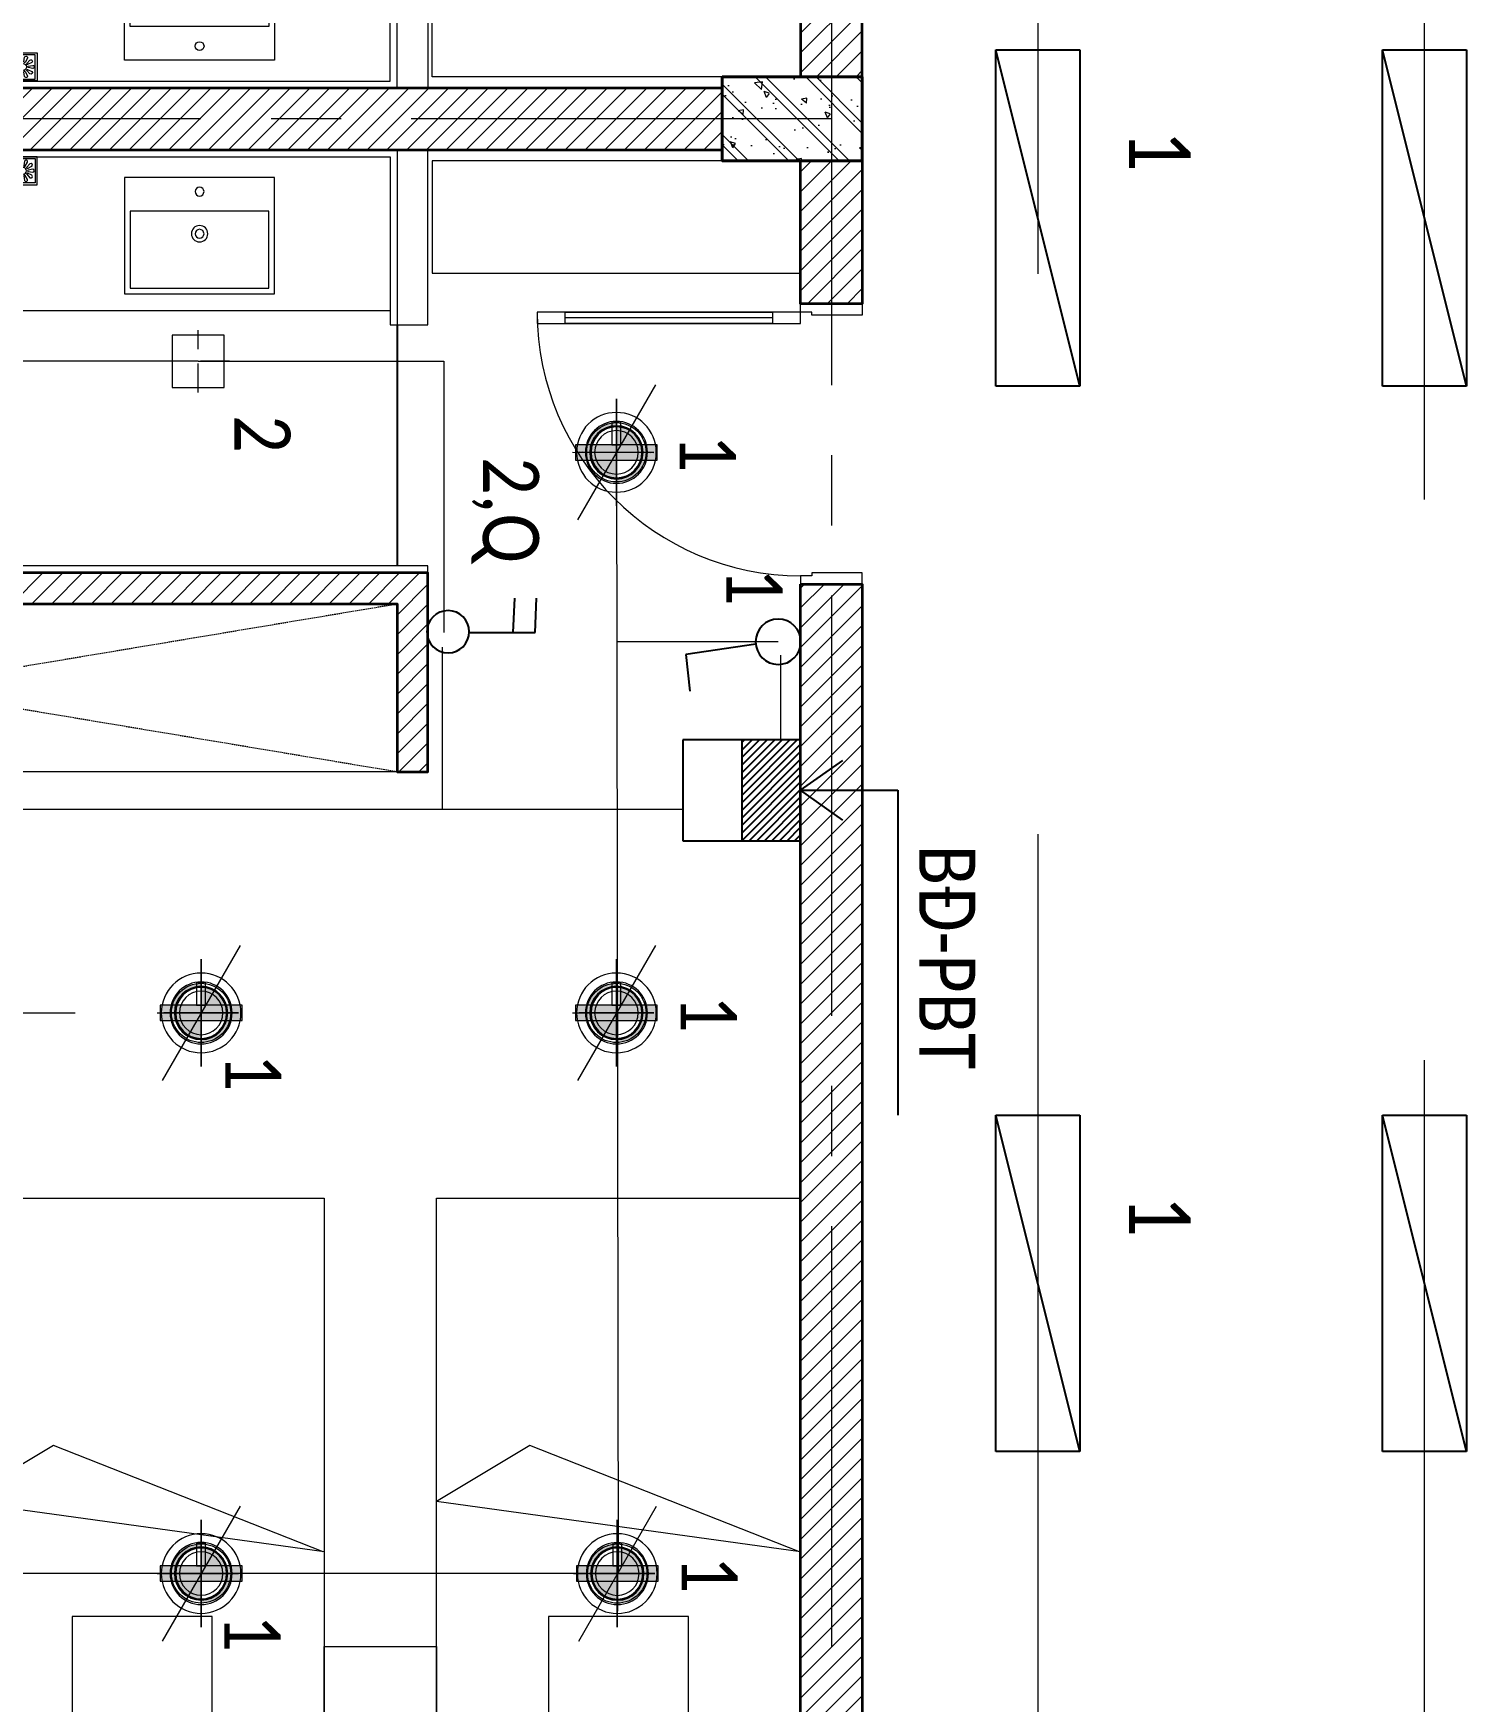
# Model space of a CAD drawing. Header units: millimetres. Extents: x 18326 to 214271, y -298828 to -198730.
# Drawn here: x 34749 to 39864, y -243177 to -237225 of the extents above; entities that cross this region are included whole.
import ezdxf
from ezdxf.enums import TextEntityAlignment as Align

# ---------------------------------------------------------------- set-up
doc = ezdxf.new("R2010")
doc.units = ezdxf.units.MM
doc.header["$LTSCALE"] = 20
doc.header["$MEASUREMENT"] = 0
for name, pattern in [('CONTINOUS', [0]), ('DASHED2', [0.375, 0.25, -0.125]), ('HIDDEN', [0.375, 0.25, -0.125]), ('xref LC GK$0$CENTER2', [1.125, 0.75, -0.125, 0.125, -0.125]), ('xref_mb.A7$0$HIDDEN', [0.375, 0.25, -0.125])]:
    doc.linetypes.add(name, pattern=pattern)
doc.layers.get('0').update_dxf_attribs({"lineweight": 0})
for name, color, linetype in [('!Cetech-TBD', 2, 'Continuous'), ('66 KV-DIM', 7, 'Continuous'), ('CDC-E', 2, 'Continuous'), ('CDC-E-Equip', 2, 'Continuous'), ('CDC-E-Note', 3, 'Continuous'), ('xref_mb.A7$0$KV-Net thay 3', 251, 'Continuous')]:
    doc.layers.add(name, color=color, linetype=linetype)
for name, color, linetype, lineweight in [('0.MAU XANH- DAY DIEN', 3, 'HIDDEN', 20), ('DW-DIEN', 2, 'Continuous', 25), ('E-equipment-0.2', 2, 'Continuous', 9), ('E-thin-line-0.05', 251, 'Continuous', 9), ('Hatch', 8, 'Continuous', 5), ('KV_5_HIDDEN', 125, 'HIDDEN', 9), ('KV_EX_1_TB DIEN', 55, 'Continuous', 13), ('xref LC GK$0$KV-Net truc', 251, 'xref LC GK$0$CENTER2', 9), ('xref_mb.A7$0$KV-Cat be tong', 6, 'Continuous', 35), ('xref_mb.A7$0$KV-Cat tuong', 4, 'Continuous', 35), ('xref_mb.A7$0$KV-Cat vat lieu', 11, 'Continuous', 20), ('xref_mb.A7$0$KV-Cua', 34, 'Continuous', 13), ('xref_mb.A7$0$KV-Hatch', 179, 'Continuous', 5), ('xref_mb.A7$0$KV-Net khuat', 165, 'xref_mb.A7$0$HIDDEN', 9), ('xref_mb.A7$0$KV-Net thay 1', 9, 'Continuous', 20), ('xref_mb.A7$0$KV-Noi that', 35, 'Continuous', 9), ('xref_mb.A7$0$KV-Thiet bi', 59, 'Continuous', 9)]:
    doc.layers.add(name, color=color, linetype=linetype, lineweight=lineweight)
doc.styles.add('KT', font='vnsimli.shx', dxfattribs={"width": 0.72})
doc.styles.add('uv-abc', font='calibril.ttf', dxfattribs={"width": 0.85})
doc.dimstyles.new('A2-1-140', dxfattribs={"dimscale": 100, "dimtxt": 3, "dimasz": 1.5, "dimexe": 0.7, "dimexo": 0, "dimgap": 0.5, "dimtad": 1, "dimdec": 0, "dimrnd": 50, "dimzin": 13, "dimdsep": 46, "dimtxsty": 'KT', "dimblk1": 'ARCHTICK', "dimblk2": 'ARCHTICK', "dimsah": 1, "dimcen": 0, "dimdle": 0.7, "dimclrd": 1, "dimclre": 1, "dimclrt": 3, "dimadec": 0, "dimazin": 0, "dimtfac": 1.222222222222222, "dimtdec": 0, "dimtix": 1, "dimtmove": 2, "dimatfit": 3, "dimldrblk": 'ARCHTICK', "dimfxl": 5, "dimfxlon": 1, "dimtolj": 1, "dimtzin": 13, "dimarcsym": 0})

# ---------------------------------------------------------------- blocks, each defined once
blk = doc.blocks.new('pa6')
at = {"layer": 'CDC-E'}
h = blk.add_hatch(dxfattribs=at)
h.set_pattern_fill('ANSI31', scale=5)
h.set_pattern_definition([(45, (0, 0), (-11.22532015133644, 11.22532015133644), [])])
h.paths.add_polyline_path([(150, 175), (-150, 175), (-150, 0), (150, 0)])
for p, q in [((-150, 350), (150, 350)), ((-150, 0), (-150, 350)), ((150, 350), (150, 0)), ((-150, 175), (150, 175)), ((150, 0), (-150, 0))]:
    blk.add_line(p, q, dxfattribs=at)
blk = doc.blocks.new('_ARCHTICK')
at = {"color": 8, "const_width": 0.15}
blk.add_lwpolyline([(-0.5, -0.5), (0.5, 0.5)], dxfattribs=at)
blk = doc.blocks.new('l57')
at = {"layer": '!Cetech-TBD'}
for p, q in [((-600, 150), (600, 150)), ((600, 150), (-600, -150)), ((-600, -150), (-600, 150)), ((600, 150), (600, -150)), ((600, -150), (-600, -150))]:
    blk.add_line(p, q, dxfattribs=at)
blk = doc.blocks.new('A$C37556543')
blk.add_lwpolyline([(-0.001174173317846083, -0.1710253104101831), (-0.001174173317846083, 179.8289746895898), (179.9988258266822, 179.8289746895898), (179.9988258266822, -0.1710253104101831)], close=True)
at = {"layer": 'KV_5_HIDDEN', "ltscale": 20}
for p, q in [((89.99882582668215, -17.99976764572784), (89.99882582668215, 198.0002323542722)), ((197.9988258266822, 90.00023235427216), (-18.00117417331785, 90.00023235427216))]:
    blk.add_line(p, q, dxfattribs=at)
blk = doc.blocks.new('CT doi 10A')
for p, q in [((702206.952636544, 24289.42921582878), (702264.6897807895, 24472.91367912437)), ((702264.6897807895, 24472.91367912437), (702361.5820065071, 24446.9514854905)), ((702245.4996537459, 24411.92884503581), (702342.3918794635, 24385.96665140534))]:
    blk.add_line(p, q)
blk.add_circle((702190.967748755, 24229.77280244685), 61.76086378300478)
blk = doc.blocks.new('*U641')
at = {"xscale": 0.9090909064414844, "yscale": 0.9090909064414844, "zscale": 0.9090909064414844, "rotation": 343.8325300958912}
blk.add_blockref('CT doi 10A', (-619243.043497057, 156591.4786157931), dxfattribs=at)
blk = doc.blocks.new('kcvn-compac')
at = {"layer": 'E-thin-line-0.05'}
blk.add_hatch(color=256, dxfattribs=at).paths.add_polyline_path([(121.6571742641251, 22.7861284502219), (-121.6571742641309, 22.7861284502219), (-121.6571742641309, -22.7861284502161), (121.6571742641251, -22.7861284502161)])
at = {"layer": 'Hatch'}
h = blk.add_hatch(color=256, dxfattribs=at)
edge = h.paths.add_edge_path(flags=17)
edge.add_ellipse((-5.968558980384842e-12, 0.2108313806506635), major_axis=(-62.32441003977205, 62.32441003977202), ratio=1, start_angle=-405.0000000000001, end_angle=-135.0444973120539)
edge.add_line((88.13999936450071, 0.1423796748182516), (77.77056445598151, 0.1256290873325941))
edge.add_ellipse((-5.968558980384842e-12, 0.2108313806506635), major_axis=(54.9921265056812, 54.99212650568122), ratio=0.9999999999999998, start_angle=-314.9999999999999, end_angle=-45.0627709197305, ccw=False)
edge.add_line((-5.968558980384842e-12, 77.981442508722), (-5.968558980384842e-12, 88.35085732579816))
edge = h.paths.add_edge_path()
edge.add_ellipse((-5.968558980384842e-12, 0.2108313806506635), major_axis=(-62.32441003977205, 62.32441003977202), ratio=1, start_angle=-585.0000000000001, end_angle=-314.9555026879461)
edge.add_line((-88.13999936451265, 0.1423796748182516), (-77.77056445599347, 0.1256290873325941))
edge.add_ellipse((-5.968558980384842e-12, 0.2108313806506635), major_axis=(54.9921265056812, 54.99212650568122), ratio=0.9999999999999998, start_angle=-494.9999999999999, end_angle=-224.9372290802695, ccw=False)
edge.add_line((-5.968558980384842e-12, -77.55977974742066), (-5.968558980384842e-12, -87.92919456449683))
edge = h.paths.add_edge_path(flags=16)
edge.add_ellipse((-5.968558980384842e-12, 0.2108313806506635), major_axis=(54.9921265056812, 54.99212650568122), ratio=0.9999999999999998, start_angle=-405.0627709197306, end_angle=-134.9999999999999)
edge.add_line((-5.968558980384842e-12, -77.55977974742065), (-5.968558980384842e-12, -1.63424829224823e-12))
edge.add_line((-5.968558980384842e-12, -1.637347003745075e-12), (77.77056445598151, 0.125629087332594))
edge = h.paths.add_edge_path(flags=0)
edge.add_ellipse((-5.968558980384842e-12, 0.2108313806506635), major_axis=(54.9921265056812, 54.99212650568122), ratio=0.9999999999999998, start_angle=-224.9372290802695, end_angle=45)
edge.add_line((-5.968558980384842e-12, 77.98144250872198), (-5.968558980384842e-12, -1.63424829224823e-12))
edge.add_line((-5.968558980384842e-12, -1.637338311366764e-12), (-77.77056445599347, 0.1256290873325941))
for p, q in [((-5.968558980384842e-12, -1.637329161141565e-12), (-5.968558980384842e-12, 140.7610961024966)), ((-5.968558980384842e-12, -1.637329161141565e-12), (-5.968558980384842e-12, 140.7610961024966)), ((130.5149613539868, 0.2108313806506635), (-5.968558980384842e-12, -1.637329161141565e-12)), ((-5.968558980384842e-12, -1.637329161141565e-12), (-5.968558980384842e-12, -140.7610961024999)), ((-5.968558980384842e-12, -1.637329161141565e-12), (-5.968558980384842e-12, -140.7610961024999))]:
    blk.add_line(p, q)
at = {"extrusion": (0, 0, -0.9999999999999998)}
blk.add_ellipse((-5.968558980384842e-12, 0.2108313806506635), major_axis=(-62.32441003977204, 62.32441003977201), ratio=1, start_param=5.497787143782138, end_param=11.78097245096172, dxfattribs=at)
at = {"extrusion": (0, 0, -1)}
blk.add_ellipse((-5.968558980384842e-12, 0.2108313806506635), major_axis=(54.9921265056812, 54.99212650568122), ratio=0.9999999999999998, start_param=3.926990816987241, end_param=10.21017612416683, dxfattribs=at)
at = {"layer": 'E-equipment-0.2'}
blk.add_line((114.5961039364308, -200.6150972992153), (-117.0542569160491, 200.6150972843199), dxfattribs=at)
for centre, radius in [((-0.1887425119545583, 0.1015474559741847), 92.1785353275623), ((-0.1887425119254544, 0.1015474559887366), 75.67170589949819)]:
    blk.add_circle(centre, radius, dxfattribs=at)
at = {"layer": 'E-thin-line-0.05', "ltscale": 200}
for p, q in [((-5.002220859751105e-12, -159.1207951236442), (-7.389644451905042e-13, 159.4117122577658)), ((1.580247044330463e-11, -159.1207951236234), (2.012257027672604e-11, 159.4117122577242)), ((-7.389644451905042e-13, 159.4117122577034), (-5.002220859751105e-12, -159.1207951236442)), ((-0.1887425119254544, -111.2734551249106), (-0.1887425119224417, 111.4765500369145)), ((-0.1887425119109025, -111.2734551248961), (-0.1887425119078898, 111.4765500368854)), ((-0.1887425119224417, 111.4765500368709), (-0.1887425119254544, -111.2734551249106)), ((-0.173074524156732, -102.0363674313572), (-0.1730745241539466, 102.2226029269719)), ((-0.1730745241433738, -102.0363674313439), (-0.1730745241405884, 102.2226029269452)), ((-0.1730745241539466, 102.2226029269319), (-0.173074524156732, -102.0363674313572)), ((-5.238689482212066e-12, 91.63636363632816), (-5.238689482212066e-12, -91.63636363635283)), ((111.5477611765856, 0.1015474559800111), (-111.5477611765914, -0.1015474559742415)), ((-111.5477611765768, -0.1015474559596896), (111.1862341669507, 0.1012183400236779)), ((102.2879026519117, 0.09311774778721826), (-102.2879026519221, -0.09311774778841198)), ((-102.2879026519087, -0.0931177477750822), (101.9563869031642, 0.09281595256921094))]:
    blk.add_line(p, q, dxfattribs=at)
at = {"layer": 'E-thin-line-0.05'}
for points in [[(-13.37938420734935, 90.65812229035109), (13.37938420734332, 90.65812229035109), (13.37938420734332, 22.7861284502219), (-13.37938420734935, 22.7861284502219)], [(-121.6571742641309, 22.7861284502219), (121.6571742641251, 22.7861284502219), (121.6571742641251, -22.7861284502161), (-121.6571742641309, -22.7861284502161)]]:
    blk.add_lwpolyline(points, close=True, dxfattribs=at)
for centre, radius in [((-5.115907697472721e-12, -5.968558980384842e-13), 118.4978687689813), ((-2.955857780762017e-12, 2.899014361901209e-12), 79.29133126541274), ((-2.955857780762017e-12, 2.899014361901209e-12), 64.68563723971602)]:
    blk.add_circle(centre, radius, dxfattribs=at)
blk = doc.blocks.new('CT dơn 10a')
for p, q in [((690677.031061232, 23139.19762640205), (690777.2363677802, 23143.78406754372)), ((690677.5459707206, 22946.84414719066), (690677.031061232, 23139.19762640205))]:
    blk.add_line(p, q)
blk.add_circle((690680.3698363783, 22885.14787438614), 61.76086378300478)
blk = doc.blocks.new('*U642')
at = {"xscale": 0.6818181797535812, "yscale": 0.6818181797535812, "zscale": 0.6818181797535812, "rotation": 137.7741938562183}
blk.add_blockref('CT dơn 10a', (359202.4343083142, -304928.2716907367), dxfattribs=at)
blk = doc.blocks.new('xref LC GK$0$LC')
at = {"layer": 'xref LC GK$0$KV-Net truc', "color": 8, "ltscale": 100}
for points in [[(7249.999999999534, 10099.77423228603), (7249.999999999534, -58464.08794064936)], [(7249.999999999542, -28699.99999999999), (-10253.12418516586, -28700)]]:
    blk.add_lwpolyline(points, dxfattribs=at)
blk = doc.blocks.new('xref_mb.A7$0$cot30x50')
at = {"layer": 'xref_mb.A7$0$KV-Hatch'}
h = blk.add_hatch(dxfattribs=at)
h.set_pattern_fill('CHAU-01', color=8, scale=30, angle=180, pattern_type=2)
h.set_pattern_definition([(230, (-701771.5933381974, 113908.4492841933), (-215.178054780226, 18.8256404947785), [22.5, -247.5]), (175, (-701771.5933381974, 113908.4492841933), (41.62540008390004, -225.6576401100035), [18, -198]), (280.4514, (-701789.5248421974, 113910.0180861933), (-173.5528145142064, -206.8318626182861), [19.122057, -210.3426336]), (226.1842, (-701771.5933381974, 113848.4492841933), (-320.1723145876933, 49.65570429870537), [33.74999999999999, -371.2499999999999]), (276.6356, (-701798.2743616975, 113852.5872762933), (-280.3988116646109, -292.2353612701326), [28.6830864, -315.5139]), (171.1842000000001, (-701771.5933381974, 113848.4492841933), (-280.3985835400881, -292.2355802775974), [27, -297]), (201, (-701801.5933381974, 113863.4492841933), (-179.0721156355385, 120.7856671996016), [22.5, -247.5]), (146.0000000000001, (-701801.5933381974, 113863.4492841933), (-72.99459957647449, -217.5450135140559), [18, -198]), (251.4514, (-701816.5160080974, 113873.5147659933), (-252.0667885744469, -96.75914901298576), [19.122057, -210.3426336]), (217.5, (-701771.5933381974, 113908.4492841933), (-3.647956595187185, -99.86815614939344), [0, -195.6, 0, -201, 0, -198.75]), (187.5, (-701771.5933381974, 113908.4492841933), (-78.92086123264457, -118.3235135647081), [0, -114.6, 0, -191.1, 0, -75.75]), (147.5, (-701704.6933381974, 113908.4492841933), (-160.1467308517227, 6.766461520313901), [0, -74.99999999999997, 0, -233.9999999999999, 0, -310.4999999999999]), (137.5, (-701674.6933381974, 113908.4492841933), (-174.9558508027159, -30.03149469969535), [0, -97.5, 0, -155.4, 0, -220.5]), (225, (-701771.5933381974, 113908.4492841933), (90.15611460128483, -90.1561146012848), []), (225, (-701771.5933381974, 113871.6992841933), (90.15611460128483, -90.1561146012848), [])])
h.paths.add_polyline_path([(-778331.6179150133, 133391.0790201908), (-778631.6179150133, 133391.0790201908), (-778631.6179150133, 132891.0790201908), (-778331.6179150133, 132891.0790201908)])
at = {"layer": 'xref_mb.A7$0$KV-Cat be tong', "color": 8}
blk.add_lwpolyline([(-778631.6179150133, 132891.0790201908), (-778331.6179150133, 132891.0790201908), (-778331.6179150133, 133391.0790201908), (-778631.6179150133, 133391.0790201908)], close=True, dxfattribs=at)
blk = doc.blocks.new('xref_mb.A7$0$DVCT3')
at = {"layer": 'xref_mb.A7$0$KV-Cat be tong', "color": 8, "rotation": 270}
blk.add_blockref('xref_mb.A7$0$cot30x50', (379875.2071416121, -796360.0984949364), dxfattribs=at)
blk = doc.blocks.new('xref_mb.A7$0$qẻg4656u67')
at = {"color": 8}
for points in [[(267.5000002094894, 394.6801938280259), (267.4999999892098, -20.31980617195222), (-267.5000000107902, -20.3198058880298), (-267.4999997905106, 394.680194111992)], [(247.3199647772562, 274.6801938387071), (247.3199646314533, -1.312728272750974e-07), (-247.3199646314606, 1.312728272750974e-07), (-247.3199644857887, 274.6801941013109)]]:
    blk.add_lwpolyline(points, close=True, dxfattribs=at)
for centre, radius in [((1.829757820814848e-07, 344.7314882539795), 15.875), ((1.03093043435365e-07, 194.2274377215654), 29.22914155753097), ((1.03093043435365e-07, 194.2274377215654), 15.875)]:
    blk.add_circle(centre, radius, dxfattribs=at)
blk = doc.blocks.new('xref_mb.A7$0$A$Ce74eeb68')
at = {"layer": 'xref_mb.A7$0$KV-Noi that', "color": 8}
for points in [[(0, 2.91038304567337e-11), (1300, 2.91038304567337e-11), (1300, -1999.999999999971), (0, -1999.999999999971)], [(900, -1493.623359946272), (400, -1493.623359946272), (400, -1843.623359946272), (900, -1843.623359946272)]]:
    blk.add_lwpolyline(points, close=True, dxfattribs=at)
for points in [[(1296.304543569138, -1261.756702708575), (334.1902870959602, -882.6073738157284), (0, -1082.173690956086)], [(1300, -1262.268651230959), (0, -1082.173690956086)]]:
    blk.add_lwpolyline(points, dxfattribs=at)
blk = doc.blocks.new('xref_mb.A7$0$A$C668d1f15')
at = {"layer": 'xref_mb.A7$0$KV-Thiet bi', "color": 8, "elevation": -1.369944006470667e-08}
for points in [[(166.2244383517091, 166.2244383517897), (0, 166.2244383517897), (0, 0), (166.2244383517091, 0)], [(155.1428091282779, 11.08162922343115), (11.08162922343115, 11.08162922343115), (11.08162922343115, 155.1428091283586), (155.1428091282779, 155.1428091283586)]]:
    blk.add_lwpolyline(points, close=True, dxfattribs=at)
for points in [[(42.09347617752006, 124.0968440899314, 1), (31.45803590892035, 109.4584163882015), (56.32479028489497, 97.33008990717049, 0.650932710484297), (61.31244980603071, 104.1950142976923)], [(74.01751709747778, 140.3796894413866, 0.999999557586707), (56.80901325776787, 134.7883076012445), (69.79778870230176, 110.3599738703218, 0.6509327104773983), (77.86799133186031, 112.9821416572157)], [(103.430808354345, 83.11221917589486, 1), (62.79362999736414, 83.11221917589486, 1)], [(109.4154250938606, 134.7883076012445, 1), (92.20692125415069, 140.3796894413866), (88.35644701976817, 112.9821416572157, 0.6509327104733599), (96.42664964932672, 110.3599738701605)], [(124.1309621742697, 124.0968440899314), (104.9119885455978, 104.1950142976923, 0.6509327104805153), (109.8996480667335, 97.33008990717049), (134.7664024427081, 109.4584163882015, 0.999999665111895)], [(53.08367923257786, 87.35497577936157), (25.83720090700899, 92.15926503748258, 1), (25.83720090700899, 74.06517331430713), (53.0836792326585, 78.86946257242816, 0.6509327104794826)], [(61.31244980611135, 62.02942405425864, 0.6509327104780456), (56.32479028489497, 68.89434844461923), (31.45803590900098, 56.76602196358822, 1), (42.09347617743943, 42.12759426185836)], [(77.86799133186031, 53.24229669457404, 0.6509327104767896), (69.79778870230176, 55.86446448146792), (56.80901325776787, 31.4361307505452, 0.9999998669711184), (74.01751709747778, 25.84474891008056)], [(109.4154250938606, 31.4361307505452), (96.42664964940734, 55.86446448146792, 0.650932710478352), (88.35644701976817, 53.24229669457404), (92.20692125415069, 25.84474891024182, 1)], [(134.7664024425468, 56.76602196358822), (109.8996480668141, 68.89434844461923, 0.6509327104818264), (104.9119885455978, 62.02942405425864), (124.1309621742697, 42.12759426169711, 1.00000006364785)], [(140.3872374445388, 92.15926503748258), (113.1407591191312, 87.35497577936157, 0.650932710479483), (113.14075911897, 78.86946257242816), (140.3872374447807, 74.06517331430713, 1)]]:
    blk.add_lwpolyline(points, format="xyb", close=True, dxfattribs=at)
blk = doc.blocks.new('xref_mb.A7$0$Phong KTX')
at = {"layer": 'xref_mb.A7$0$KV-Cat vat lieu', "color": 8}
blk.add_lwpolyline([(-1315, -4255), (-1315, -4280), (-2809.999999999069, -4280), (-2809.999999999098, -4310), (-2969.999999999098, -4310), (-2969.999999999069, -4280), (-4989.999999999069, -4280), (-4989.999999999069, -5490), (-3889.999999999069, -5490), (-3889.999999999069, -5740), (-2969.999999999069, -5740), (-2969.999999999098, -5110), (-2809.999999999098, -5110), (-2809.999999999069, -5740), (-1449.999999999985, -5740), (-1449.999999999985, -5140), (-1425, -5140)], dxfattribs=at)
at = {"layer": 'xref_mb.A7$0$KV-Net khuat', "color": 8}
for points in [[(-5014.999999999091, -3545), (-1425, -4145)], [(-1425, -3545), (-5014.999999999091, -4145)]]:
    blk.add_lwpolyline(points, dxfattribs=at)
at = {"layer": 'xref_mb.A7$0$KV-Net thay 3', "color": 8}
blk.add_line((-1425, -5140), (-1425, -4279.999999999185), dxfattribs=at)
at = {"layer": 'xref_mb.A7$0$KV-Noi that', "color": 8}
for points in [[(-1285, -25.00000000029104), (-1685, -25.00000000029104), (-1685, -425.000000000291), (-1285, -425.000000000291)], [(-1425, -3545), (-5014.999999999091, -3545), (-5014.999999999091, -4145), (-1425, -4145)], [(-1449.999999999985, -5189.999999750755), (-2809.999999999061, -5189.999999750755), (-2809.999999999061, -5740), (-1449.999999999985, -5740)], [(-1299.999999999985, -5325.000000000233), (15.00000000001455, -5325.000000000233), (15.00000000001455, -5725.000000000233), (-1299.999999999985, -5725.000000000233)]]:
    blk.add_lwpolyline(points, close=True, dxfattribs=at)
at = {"layer": 'xref_mb.A7$0$KV-Cat tuong', "color": 8, "xscale": -1, "rotation": 180}
for p in [(-2985, -2025.000000000233), (-1285, -2025.000000000233)]:
    blk.add_blockref('xref_mb.A7$0$A$Ce74eeb68', p, dxfattribs=at)
at = {"layer": 'xref_mb.A7$0$KV-Noi that', "color": 8, "rotation": 180}
blk.add_blockref('xref_mb.A7$0$qẻg4656u67', (-2129.99999999952, -5270.77256215646), dxfattribs=at)
at = {"layer": 'xref_mb.A7$0$KV-Thiet bi', "color": 8, "xscale": -0.6026365254345118, "yscale": 0.6026365254345118, "zscale": 0.6026365254345118, "rotation": 180}
blk.add_blockref('xref_mb.A7$0$A$C668d1f15', (-2809.999999999061, -5639.713064238022, 8.255782960993175e-09), dxfattribs=at)
blk = doc.blocks.new('*U528')
at = {"layer": 'xref_mb.A7$0$KV-Cua', "color": 8}
blk.add_line((-50, 100), (-50.00000000000094, 840), dxfattribs=at)
for points in [[(-30, 0), (-30.00000000000105, 940), (-70.00000000000105, 940), (-70, -2.842170943040401e-14)], [(-30, 100), (-70, 100), (-70.00000000000105, 840), (-30.00000000000094, 840)], [(9.619655499521356e-14, -220), (-39.99999999999991, -220), (-40, -40), (-30, -40), (-30, 0), (0, 0)], [(-1000, -220.0000000000005), (-960, -220.0000000000005), (-960, -40.00000000000041), (-970, -40.0000000000004), (-970, -4.302486394064563e-13), (-1000, -4.302486394064563e-13)]]:
    blk.add_lwpolyline(points, close=True, dxfattribs=at)
at = {"layer": 'xref_mb.A7$0$KV-Cua', "color": 8, "ltscale": 100}
blk.add_arc((-30, 0), 940.0000000000002, 90, 180, dxfattribs=at)
blk = doc.blocks.new('xref_mb.A7$0$P3')
at = {"layer": 'xref_mb.A7$0$KV-Hatch'}
h = blk.add_hatch(dxfattribs=at)
h.set_pattern_fill('ANSI31', color=8, scale=400)
h.set_pattern_definition([(45, (0, 0), (-35.35533905932738, 35.35533905932738), [])])
h.paths.add_polyline_path([(390.0000000000073, 6110), (6810.000000000007, 6110.000000000116), (6810.000000000007, 5890.000000000116), (390.0000000000073, 5890)])
h.paths.add_polyline_path([(-109.9999999999927, 5810.000000000116), (110.0000000000073, 5810.000000000116), (110.0000000000073, 5300), (-109.9999999999927, 5300)])
h.paths.add_polyline_path([(-109.9999999999709, 2110.000000000116), (-109.9999999999709, 3100), (110.0000000000291, 3100), (110.0000000000291, 2330.000000000116), (290.0000000000291, 2330.000000000116), (290.0000000000291, 2110.000000000116)])
h.paths.add_polyline_path([(4130.000000000931, 1620), (1950.000000000931, 1620), (1950.000000000931, 2110), (1290, 2110), (1290, 2330), (2060.000000000931, 2330), (2060.000000000931, 1730), (5650, 1730), (5650, 2330), (5760, 2330), (5760, 1620), (4240.000000000931, 1620), (4240.000000000931, 1565), (4130.000000000931, 1565)])
h.paths.add_polyline_path([(7090.000000000029, 1660.000000000116), (7310.000000000029, 1660.000000000116), (7310.000000000007, 5810.000000000116), (7090.000000000007, 5810.000000000116)])
h.paths.add_polyline_path([(7090.000000000029, 150.0000000001164), (7310.000000000029, 150.0000000001164), (7310.000000000029, 660.0000000001164), (7090.000000000029, 660.0000000001164)])
h.paths.add_polyline_path([(6810.000000000029, 110.0000000001164), (4240.000000000931, 110), (4240.000000000931, 765), (4130.000000000931, 765), (4130.000000000931, 110), (3160.000000000931, 110), (3160.000000000931, 360), (1950.000000000931, 360), (1950.000000000931, 110), (390.0000000000291, 110), (390.0000000000291, -110), (1950.000000000931, -110), (1950.000000000931, -360), (3160.000000000931, -360), (3160.000000000931, -110), (4130.000000000931, -110), (4130.000000000902, -765), (4240.000000000902, -765), (4240.000000000931, -110), (6810.000000000029, -109.9999999998836)])
h.paths.add_polyline_path([(2060.000000000931, -250), (3050.000000000931, -250), (3050.000000000931, 250), (2060.000000000931, 250)], flags=16)
h.paths.add_polyline_path([(4130.000000000931, -1620), (1950.000000000931, -1620), (1950.000000000931, -2110), (1290.000000000029, -2110), (1290.000000000029, -2330), (2060.000000000931, -2330), (2060.000000000931, -1730), (5650, -1730), (5650, -2330), (5760, -2330), (5760, -1620), (4240.000000000931, -1620), (4240.000000000902, -1565), (4130.000000000902, -1565)])
h.paths.add_polyline_path([(-109.9999999999709, -2109.999999999884), (-109.9999999999709, -3100), (110.0000000000291, -3100), (110.0000000000291, -2329.999999999884), (290.0000000000582, -2329.999999999884), (290.0000000000582, -2109.999999999884)])
h.paths.add_polyline_path([(-109.9999999999709, -5300), (110.0000000000291, -5300), (110.0000000000291, -5849.999999999884), (-109.9999999999709, -5849.999999999884)])
h.paths.add_polyline_path([(7090.000000000029, -1659.999999999884), (7310.000000000029, -1659.999999999884), (7310.000000000029, -5849.999999999884), (7090.000000000029, -5849.999999999884)])
h.paths.add_polyline_path([(7090.000000000029, -149.9999999998836), (7310.000000000029, -149.9999999998836), (7310.000000000029, -659.9999999998836), (7090.000000000029, -659.9999999998836)])
at = {"layer": 'xref_mb.A7$0$KV-Cat be tong', "color": 8}
blk.add_lwpolyline([(6810.000000000029, 149.9999999997672), (7310.000000000029, 149.9999999997672), (7310.000000000029, -149.9999999998836), (6810.000000000029, -149.9999999998836)], close=True, dxfattribs=at)
at = {"layer": 'xref_mb.A7$0$KV-Cat tuong', "color": 8}
for points in [[(6810.000000000029, 110.0000000001164), (4240.000000000931, 110), (4240.000000000931, 765), (4130.000000000931, 765), (4130.000000000931, 110), (3160.000000000931, 110), (3160.000000000931, 360), (1950.000000000931, 360), (1950.000000000931, 110), (390.0000000000291, 110), (390.0000000000291, -110), (1950.000000000931, -110), (1950.000000000931, -360), (3160.000000000931, -360), (3160.000000000931, -110), (4130.000000000931, -110), (4130.000000000902, -765), (4240.000000000902, -765), (4240.000000000931, -110), (6810.000000000029, -109.9999999998836)], [(7090.000000000029, 150.0000000001164), (7310.000000000029, 150.0000000001164), (7310.000000000029, 660.0000000001164), (7090.000000000029, 660.0000000001164)], [(7090.000000000029, -149.9999999998836), (7310.000000000029, -149.9999999998836), (7310.000000000029, -659.9999999998836), (7090.000000000029, -659.9999999998836)], [(4130.000000000931, -1620), (1950.000000000931, -1620), (1950.000000000931, -2110), (1290.000000000029, -2110), (1290.000000000029, -2330), (2060.000000000931, -2330), (2060.000000000931, -1730), (5650, -1730), (5650, -2330), (5760, -2330), (5760, -1620), (4240.000000000931, -1620), (4240.000000000902, -1565), (4130.000000000902, -1565)], [(7090.000000000029, -1659.999999999884), (7310.000000000029, -1659.999999999884), (7310.000000000029, -5849.999999999884), (7090.000000000029, -5849.999999999884)]]:
    blk.add_lwpolyline(points, close=True, dxfattribs=at)
at = {"layer": 'xref_mb.A7$0$KV-Net thay 1', "color": 8}
for points in [[(5650, 110.0000000000582), (5650, 735), (5760, 735), (5760, 110.0000000000582)], [(5650, -109.9999999994761), (5650, -734.9999999994179), (5760, -734.9999999994179), (5760, -109.9999999994761)]]:
    blk.add_lwpolyline(points, dxfattribs=at)
at = {"color": 8}
blk.add_blockref('xref_mb.A7$0$Phong KTX', (7074.999999999978, 5875), dxfattribs=at)
at = {"color": 8, "xscale": -1, "rotation": 180}
blk.add_blockref('xref_mb.A7$0$Phong KTX', (7075, -5875), dxfattribs=at)
at = {"layer": 'xref_mb.A7$0$KV-Cua', "color": 8, "rotation": 90}
blk.add_blockref('*U528', (7090.000000000029, -659.9999999998836), dxfattribs=at)

msp = doc.modelspace()

# ---------------------------------------------------------------- linework, layer by layer
at = {"layer": '0.MAU XANH- DAY DIEN', "linetype": 'DASHED2', "ltscale": 800}
msp.add_line((37406.91155568185, -239395.5741263367), (36830.47978314013, -239395.5741263367), dxfattribs=at)
for points in [[(38333.5340053388, -234082.4176069414), (38333.5340053388, -257807.9749012011), (37786.071238318, -257807.9749012011)], [(38333.5340053388, -256887.7189473444), (39713.5340053388, -256887.7189473444), (39713.5340053388, -234082.4176069414)], [(35336.88762742515, -238394.9754231804), (33026.80722366414, -238394.9754231804), (33026.88762742561, -238519.9754231804)], [(35336.88762742515, -238394.9754231804), (36213.04353147886, -238394.9754231804), (36213.04353147886, -239362.8285010773)]]:
    msp.add_lwpolyline(points, dxfattribs=at)
at = {"layer": '0.MAU XANH- DAY DIEN', "linetype": 'CONTINOUS', "ltscale": 800, "flags": 128}
for points in [[(36207.20644212655, -239414.8384437728), (36207.20644212655, -239993.6348061878)], [(37414.8730795025, -239443.6915786582), (37414.8730795025, -239745.4233723985)], [(37066.88762742468, -239993.6348061878), (31588.16831815383, -239993.6348061878), (31588.16831815383, -239584.1184239704), (31805.36234049639, -239584.1184239704)]]:
    msp.add_lwpolyline(points, dxfattribs=at)

# ---------------------------------------------------------------- block references
at = {"xscale": 0.9999811998533592, "yscale": 0.9999811998533592, "zscale": 0.9999811998533592, "rotation": 270}
for p in [(38333.5340053388, -237883.3011636752), (39713.5340053388, -237883.3011636752), (38333.5340053388, -241684.184720409), (39713.5340053388, -241684.184720409)]:
    msp.add_blockref('l57', p, dxfattribs=at)
at = {"layer": 'CDC-E-Equip', "xscale": -1.2, "yscale": 1.2, "zscale": 1.2, "rotation": 89.99999999999994}
for p in [(37486.88762741676, -239925.423372406), (37486.88762742468, -239925.4233724009), (37486.88762742468, -239925.4233723985), (37486.88762742468, -239925.4233723985)]:
    msp.add_blockref('pa6', p, dxfattribs=at)
at = {"layer": 'DW-DIEN', "rotation": 236.3652801949955}
for name, p, xscale, yscale, zscale in [('*U641', (36228.9027836565, -239359.7261255071), -1.344606326279682, 1.344606326279682, 1.344606326279682), ('*U642', (37406.91147787963, -239395.5742393643), -1.920866180399546, 1.920866180399545, 1.920866180399545)]:
    msp.add_blockref(name, p, dxfattribs=dict(at, xscale=xscale, yscale=yscale, zscale=zscale))
at = {"layer": 'E-equipment-0.2', "xscale": -1.200000000000001, "yscale": 1.200000000000001, "zscale": 1.2}
for p in [(36829.38762742468, -238719.7291895281), (35347.39988015546, -240719.7291888678), (36829.38721873565, -240719.7291888678), (35347.39988015546, -242719.7291888678), (36832.61838086556, -242719.9769656462)]:
    msp.add_blockref('kcvn-compac', p, dxfattribs=at)
at = {"layer": 'KV_EX_1_TB DIEN', "xscale": -1.032189467024803, "yscale": 1.032189467024803, "zscale": 1.032189467024803, "rotation": 89.99999999999994}
msp.add_blockref('A$C37556543', (35429.78491929081, -238302.0795831177), dxfattribs=at)

# ---------------------------------------------------------------- texts
at = {"layer": 'CDC-E-Note', "style": 'uv-abc', "width": 0.85}
for s, height, p in [('1', 220, (38768.14754154115, -237570.476656171)), ('2', 200, (35565.98559792201, -238587.0721018207)), ('1', 200, (37155.59122343828, -238656.2009904817)), ('2,Q', 200, (36452.95168667893, -238736.6626037103)), ('1', 200, (37322.02956068377, -239132.5119119672)), ('BĐ-PBT', 200, (38010.18324224558, -240119.846076908)), ('BĐ-PBT', 200, (38010.18324225304, -240119.8460769029)), ('1', 200, (37158.82198531181, -240656.2009891611)), ('1', 220, (38768.14754154115, -241371.3602129048)), ('1', 200, (37162.05313900905, -242656.4435457214))]:
    msp.add_text(s, height=height, rotation=270, dxfattribs=at).set_placement(p, align=Align.MIDDLE_LEFT)

# ---------------------------------------------------------------- leaders
at = {"layer": '66 KV-DIM'}
for points in [[(37486.88762741676, -239925.423372406), (37833.54718804919, -239925.423372406), (37833.54718804919, -241084.2629778697)], [(37486.88762742468, -239925.4233724009), (37833.54718805664, -239925.4233724009), (37833.54718805664, -241084.2629778645)], [(37486.88762742468, -239925.4233723985), (37833.54718805664, -239925.4233723985), (37833.54718805664, -241084.2629778622)]]:
    msp.add_leader(points, dimstyle='A2-1-140', override={"dimgap": 0.5, "dimtad": 0, "dimldrblk": 'Open90'}, dxfattribs=at)

# ---------------------------------------------------------------- next in the draw order: linework, layer by layer
at = {"layer": '0.MAU XANH- DAY DIEN', "linetype": 'DASHED2', "ltscale": 800}
for points in [[(36829.38762742468, -238719.4761918713), (36835.84995168402, -242719.9717454286), (30901.43786441489, -242718.7171982405)], [(30898.20751965652, -240718.9754141345), (36832.61879798678, -240719.7291888678)]]:
    msp.add_lwpolyline(points, dxfattribs=at)

# ---------------------------------------------------------------- next in the draw order: block references
at = {"layer": 'xref LC GK$0$KV-Net truc', "color": 8}
msp.add_blockref('xref LC GK$0$LC', (30346.88762742514, -208829.9754231842), dxfattribs=at)
at = {"layer": 'xref_mb.A7$0$KV-Cat be tong', "color": 8}
msp.add_blockref('xref_mb.A7$0$DVCT3', (-475559.3985343783, -219651.494843261), dxfattribs=at)
at = {"layer": 'xref_mb.A7$0$KV-Cat tuong', "color": 8}
msp.add_blockref('xref_mb.A7$0$P3', (30396.88762742467, -237529.9754231843), dxfattribs=at)

# ---------------------------------------------------------------- next in the draw order: texts
at = {"layer": 'CDC-E-Note', "style": 'uv-abc', "width": 0.85}
for p in [(35533.47436769913, -240865.6029251557), (35530.24320556736, -242865.8507032547)]:
    msp.add_text('1', height=200, rotation=270, dxfattribs=at).set_placement(p, align=Align.MIDDLE_LEFT)

doc.saveas('drawing.dxf')
